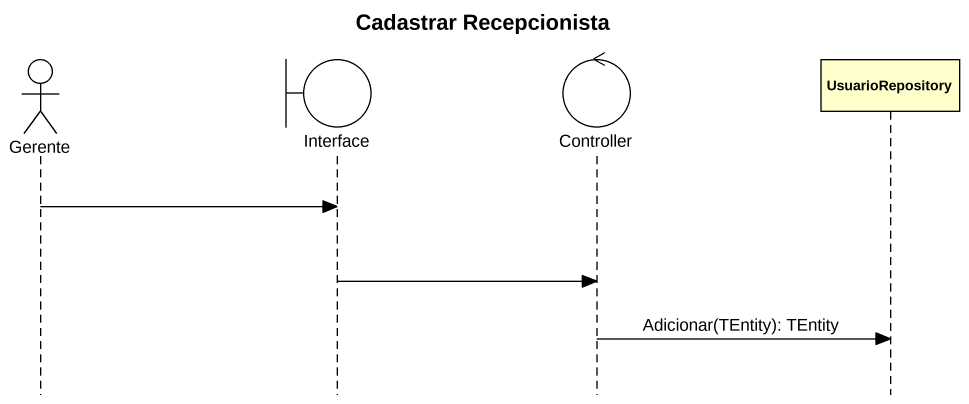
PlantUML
@startuml
title Cadastrar Recepcionista
hide footbox
actor Gerente
boundary "Interface" as Interface_
control Controller
participant UsuarioRepository

Gerente -> Interface_
Interface_ -> Controller
Controller -> UsuarioRepository : Adicionar(TEntity): TEntity
@enduml
